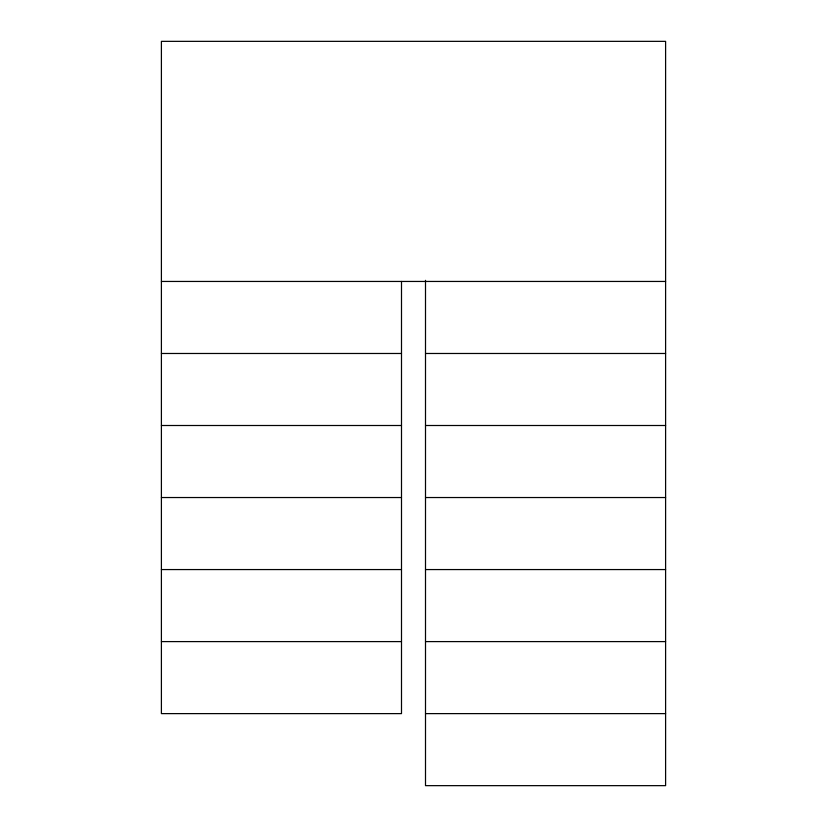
<?xml version="1.0" encoding="UTF-8"?>
<svg xmlns="http://www.w3.org/2000/svg" width="827" height="827" viewBox="0 0 827 827"><rect width="100%" height="100%" fill="white"/><g stroke="black" fill="none" stroke-linecap="round" stroke-linejoin="round"><path stroke-width="1.24" d="M161.399 281.449L665.601 281.449M161.399 353.48L401.498 353.48M425.502 353.48L665.601 353.48M161.399 425.502L401.498 425.502M425.502 425.502L665.601 425.502M161.399 497.534L401.498 497.534M425.502 497.534L665.601 497.534M161.399 569.565L401.498 569.565M425.502 569.565L665.601 569.565M161.399 641.597L401.498 641.597M425.502 641.597L665.601 641.597M425.502 713.618L665.601 713.618M425.502 280.343L425.502 785.65L665.601 785.65L665.601 41.35L161.399 41.35L161.399 713.618L401.498 713.618L401.498 281.449"/></g></svg>
